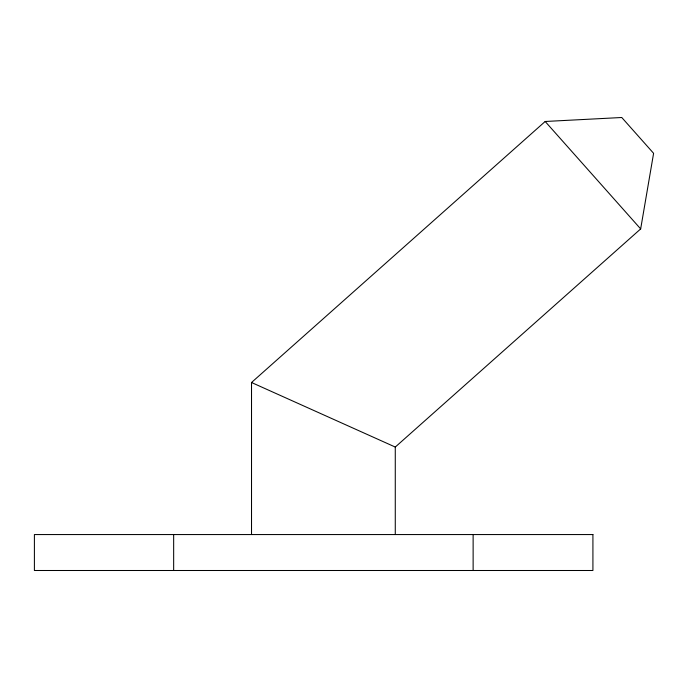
<?xml version="1.0" encoding="UTF-8"?>
<svg xmlns="http://www.w3.org/2000/svg" width="688" height="688" viewBox="0 0 688 688"><rect width="100%" height="100%" fill="white"/><g stroke="black" fill="none" stroke-linecap="round" stroke-linejoin="round"><path stroke-width="1.03" d="M395.273 534.559L395.273 447.054L640.666 228.915L653.6 153.312L621.763 117.502L545.171 121.484L251.524 382.502L251.524 534.559M251.524 382.502L395.273 447.054M545.171 121.484L640.666 228.915M473.129 534.559L473.129 570.498M173.66 534.559L173.66 570.498M592.918 534.559L34.4 534.559L34.4 570.498L592.918 570.498L592.918 534.559"/></g></svg>
